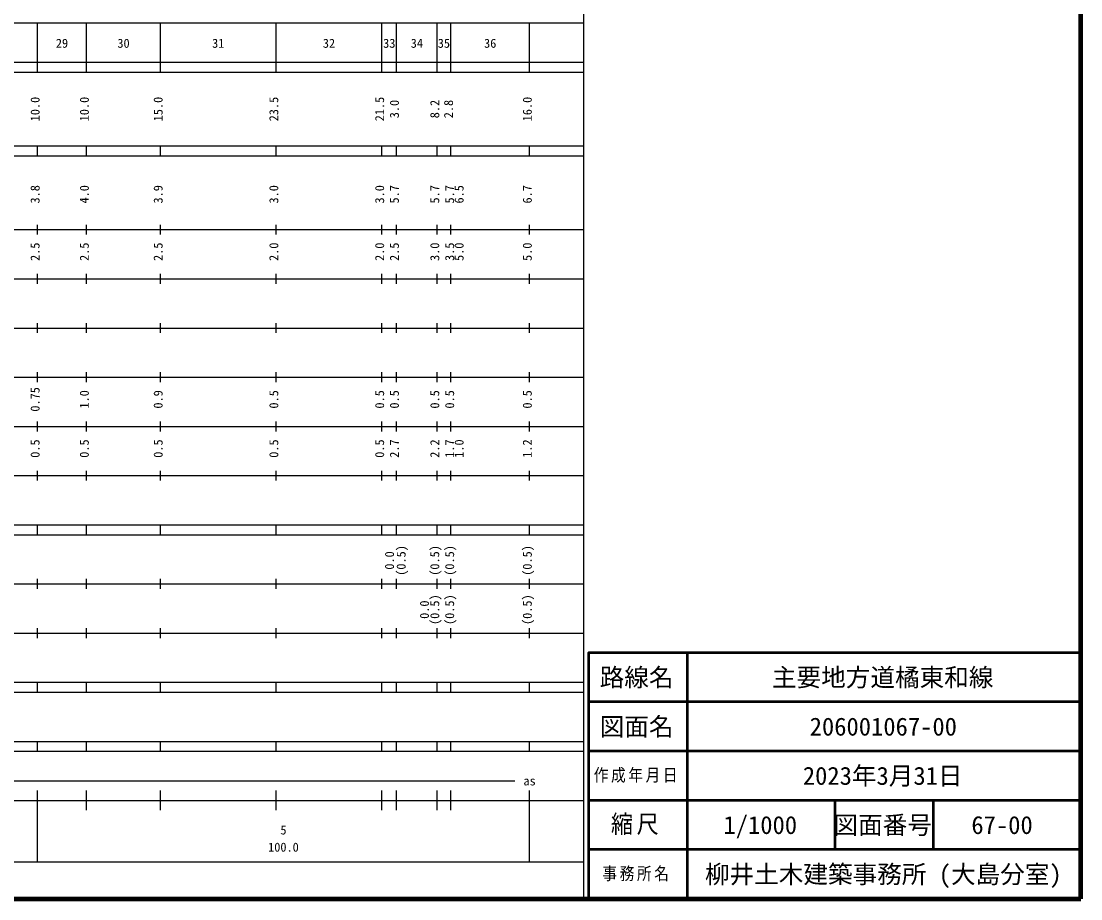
# Model space of a CAD drawing. Units: millimetres on the paper, enlarged 1000 times. Extents: x 40000 to 680000, y 20000 to 380000.
# Drawn here: x 464714 to 680000, y 20000 to 198357 of the extents above; entities that cross this region are included whole.
import ezdxf
from ezdxf.enums import TextEntityAlignment as Align

# ---------------------------------------------------------------- set-up
doc = ezdxf.new("R2010")
doc.units = ezdxf.units.MM
doc.header["$LTSCALE"] = 1000
for name, color, linetype, lineweight in [('M-TTL', 2, 'Continuous', 140), ('M-TTL-BAND', 7, 'Continuous', 25), ('M-TTL-FRAM', 2, 'Continuous', 50), ('M-TTL-LINE', 7, 'Continuous', 50)]:
    doc.layers.add(name, color=color, linetype=linetype, lineweight=lineweight)
doc.layers.add('M-TTL-TXT', color=7, linetype='Continuous')
doc.styles.add('ＭＳ ゴシック', font='')
doc.styles.get('ＭＳ ゴシック').set_extended_font_data('MS Gothic')

msp = doc.modelspace()

# ---------------------------------------------------------------- linework, layer by layer
at = {"layer": 'M-TTL'}
for p, q in [((680000, 20000), (680000, 380000)), ((40000, 20000), (680000, 20000))]:
    msp.add_line(p, q, dxfattribs=at)
at = {"layer": 'M-TTL-BAND'}
for p, q in [((579000, 20000), (579000, 370000)), ((68000, 198000), (579000, 198000)), ((468000, 188000), (468000, 198000)), ((478000, 188000), (478000, 198000)), ((493000, 188000), (493000, 198000)), ((516500, 188000), (516500, 198000)), ((538000, 188000), (538000, 198000)), ((541000, 188000), (541000, 198000)), ((549200, 188000), (549200, 198000)), ((552000, 188000), (552000, 198000)), ((568000, 188000), (568000, 198000)), ((40000, 190000), (579000, 190000)), ((40000, 188000), (579000, 188000)), ((40000, 173000), (579000, 173000)), ((468000, 171000), (468000, 173000)), ((478000, 171000), (478000, 173000)), ((493000, 171000), (493000, 173000)), ((516500, 171000), (516500, 173000)), ((538000, 171000), (538000, 173000)), ((541000, 171000), (541000, 173000)), ((549200, 171000), (549200, 173000)), ((552000, 171000), (552000, 173000)), ((568000, 171000), (568000, 173000)), ((40000, 171000), (579000, 171000)), ((40000, 156000), (579000, 156000)), ((468000, 155000), (468000, 157000)), ((478000, 155000), (478000, 157000)), ((493000, 155000), (493000, 157000)), ((516500, 155000), (516500, 157000)), ((538000, 155000), (538000, 157000)), ((541000, 155000), (541000, 157000)), ((549200, 155000), (549200, 157000)), ((552000, 155000), (552000, 157000)), ((568000, 155000), (568000, 157000)), ((468000, 145000), (468000, 147000)), ((478000, 145000), (478000, 147000)), ((493000, 145000), (493000, 147000)), ((516500, 145000), (516500, 147000)), ((538000, 145000), (538000, 147000)), ((541000, 145000), (541000, 147000)), ((549200, 145000), (549200, 147000)), ((552000, 145000), (552000, 147000)), ((568000, 145000), (568000, 147000)), ((46000, 146000), (579000, 146000)), ((52000, 136000), (579000, 136000)), ((468000, 135000), (468000, 137000)), ((478000, 135000), (478000, 137000)), ((493000, 135000), (493000, 137000)), ((516500, 135000), (516500, 137000)), ((538000, 135000), (538000, 137000)), ((541000, 135000), (541000, 137000)), ((549200, 135000), (549200, 137000)), ((552000, 135000), (552000, 137000)), ((568000, 135000), (568000, 137000)), ((46000, 126000), (579000, 126000)), ((468000, 125000), (468000, 127000)), ((478000, 125000), (478000, 127000)), ((493000, 125000), (493000, 127000)), ((516500, 125000), (516500, 127000)), ((538000, 125000), (538000, 127000)), ((541000, 125000), (541000, 127000)), ((549200, 125000), (549200, 127000)), ((552000, 125000), (552000, 127000)), ((568000, 125000), (568000, 127000)), ((468000, 115000), (468000, 117000)), ((478000, 115000), (478000, 117000)), ((493000, 115000), (493000, 117000)), ((516500, 115000), (516500, 117000)), ((538000, 115000), (538000, 117000)), ((541000, 115000), (541000, 117000)), ((549200, 115000), (549200, 117000)), ((552000, 115000), (552000, 117000)), ((568000, 115000), (568000, 117000)), ((52000, 116000), (579000, 116000)), ((46000, 106000), (579000, 106000)), ((468000, 105000), (468000, 107000)), ((478000, 105000), (478000, 107000)), ((493000, 105000), (493000, 107000)), ((516500, 105000), (516500, 107000)), ((538000, 105000), (538000, 107000)), ((541000, 105000), (541000, 107000)), ((549200, 105000), (549200, 107000)), ((552000, 105000), (552000, 107000)), ((568000, 105000), (568000, 107000)), ((40000, 96000), (579000, 96000)), ((468000, 94000), (468000, 96000)), ((478000, 94000), (478000, 96000)), ((493000, 94000), (493000, 96000)), ((516500, 94000), (516500, 96000)), ((538000, 94000), (538000, 96000)), ((541000, 94000), (541000, 96000)), ((549200, 94000), (549200, 96000)), ((552000, 94000), (552000, 96000)), ((568000, 94000), (568000, 96000)), ((40000, 94000), (579000, 94000)), ((49000, 84000), (579000, 84000)), ((468000, 83000), (468000, 85000)), ((478000, 83000), (478000, 85000)), ((493000, 83000), (493000, 85000)), ((516500, 83000), (516500, 85000)), ((538000, 83000), (538000, 85000)), ((541000, 83000), (541000, 85000)), ((549200, 83000), (549200, 85000)), ((552000, 83000), (552000, 85000)), ((568000, 83000), (568000, 85000)), ((40000, 74000), (579000, 74000)), ((468000, 73000), (468000, 75000)), ((478000, 73000), (478000, 75000)), ((493000, 73000), (493000, 75000)), ((516500, 73000), (516500, 75000)), ((538000, 73000), (538000, 75000)), ((541000, 73000), (541000, 75000)), ((549200, 73000), (549200, 75000)), ((552000, 73000), (552000, 75000)), ((568000, 73000), (568000, 75000)), ((40000, 64000), (579000, 64000)), ((468000, 62000), (468000, 64000)), ((478000, 62000), (478000, 64000)), ((493000, 62000), (493000, 64000)), ((516500, 62000), (516500, 64000)), ((538000, 62000), (538000, 64000)), ((541000, 62000), (541000, 64000)), ((549200, 62000), (549200, 64000)), ((552000, 62000), (552000, 64000)), ((568000, 62000), (568000, 64000)), ((40000, 62000), (579000, 62000)), ((40000, 52000), (579000, 52000)), ((468000, 50000), (468000, 52000)), ((478000, 50000), (478000, 52000)), ((493000, 50000), (493000, 52000)), ((516500, 50000), (516500, 52000)), ((538000, 50000), (538000, 52000)), ((541000, 50000), (541000, 52000)), ((549200, 50000), (549200, 52000)), ((552000, 50000), (552000, 52000)), ((568000, 50000), (568000, 52000)), ((40000, 50000), (579000, 50000)), ((71000, 44000), (565000, 44000)), ((468000, 27500), (468000, 42000)), ((478000, 38000), (478000, 42000)), ((493000, 38000), (493000, 42000)), ((516500, 38000), (516500, 42000)), ((538000, 38000), (538000, 42000)), ((541000, 38000), (541000, 42000)), ((549200, 38000), (549200, 42000)), ((552000, 38000), (552000, 42000)), ((568000, 27500), (568000, 42000)), ((40000, 40000), (579000, 40000)), ((68000, 27500), (579000, 27500))]:
    msp.add_line(p, q, dxfattribs=at)
at = {"layer": 'M-TTL-FRAM'}
msp.add_lwpolyline([(680000, 70000), (580000, 70000), (580000, 20000)], dxfattribs=at)
at = {"layer": 'M-TTL-LINE'}
for p, q in [((600000, 70000), (600000, 20000)), ((680000, 60000), (580000, 60000)), ((680000, 50000), (580000, 50000)), ((680000, 40000), (580000, 40000)), ((630000, 40000), (630000, 30000)), ((650000, 40000), (650000, 30000)), ((680000, 30000), (580000, 30000))]:
    msp.add_line(p, q, dxfattribs=at)

# ---------------------------------------------------------------- texts
at = {"layer": 'M-TTL-BAND', "style": 'ＭＳ ゴシック'}
for s, p in [('29', (473000, 192405)), ('30', (485500, 192405)), ('31', (504750, 192405)), ('32', (527250, 192405)), ('33', (539500, 192405)), ('34', (545100, 192405)), ('35', (550600, 192405)), ('36', (560000, 192405)), ('as', (568000, 42500)), ('5', (518000, 32523)), ('100.0', (518000, 29033))]:
    msp.add_text(s, height=1833, dxfattribs=at).set_placement(p, align=Align.BOTTOM_CENTER)
for s, p in [('10.0', (469000, 180500)), ('10.0', (479000, 180500)), ('15.0', (494000, 180500)), ('23.5', (517500, 180500)), ('21.5', (539000, 180500)), ('3.0', (542000, 180500)), ('8.2', (550200, 180500)), ('2.8', (553000, 180500)), ('16.0', (569000, 180500)), ('3.8', (469000, 163174)), ('4.0', (479000, 163174)), ('3.9', (494000, 163174)), ('3.0', (517500, 163174)), ('3.0', (539000, 163174)), ('5.7', (542000, 163174)), ('5.7', (550200, 163174)), ('5.7', (553223, 163174)), ('6.5', (555145, 163174)), ('6.7', (569000, 163174)), ('2.5', (469000, 151500)), ('2.5', (479000, 151500)), ('2.5', (494000, 151500)), ('2.0', (517500, 151500)), ('2.0', (539000, 151500)), ('2.5', (542000, 151500)), ('3.0', (550200, 151500)), ('3.5', (553223, 151500)), ('5.0', (555145, 151500)), ('5.0', (569000, 151500)), ('0.75', (469000, 121500)), ('1.0', (479000, 121500)), ('0.9', (494000, 121500)), ('0.5', (517500, 121500)), ('0.5', (539000, 121500)), ('0.5', (542000, 121500)), ('0.5', (550200, 121500)), ('0.5', (553223, 121500)), ('0.5', (569000, 121500)), ('0.5', (469000, 111500)), ('0.5', (479000, 111500)), ('0.5', (494000, 111500)), ('0.5', (517500, 111500)), ('0.5', (539000, 111500)), ('2.7', (542000, 111500)), ('2.2', (550200, 111500)), ('1.7', (553223, 111500)), ('1.0', (555145, 111500)), ('1.2', (569000, 111500)), ('0.0', (541000, 88764)), ('(0.5)', (543370, 88764)), ('(0.5)', (550200, 88764)), ('(0.5)', (553223, 88764)), ('(0.5)', (569000, 88764)), ('0.0', (548107, 78764)), ('(0.5)', (550200, 78764)), ('(0.5)', (553223, 78764)), ('(0.5)', (569000, 78764))]:
    msp.add_text(s, height=1833, rotation=90, dxfattribs=at).set_placement(p, align=Align.BOTTOM_CENTER)
at = {"layer": 'M-TTL-TXT', "style": 'ＭＳ ゴシック'}
for s, p in [('路線名', (589750, 65000)), ('主要地方道橘東和線', (639750, 65000)), ('図面名', (589750, 55000)), ('206001067-00', (639875, 55000)), ('2023年3月31日', (639750, 45000)), ('1/1000', (614875, 35000)), ('図面番号', (639750, 35000)), ('67-00', (664000, 35000)), ('柳井土木建築事務所 (大島分室)', (639875, 25000))]:
    msp.add_text(s, height=3666, dxfattribs=at).set_placement(p, align=Align.MIDDLE_CENTER)
at = {"layer": 'M-TTL-TXT', "attachment_point": 5, "style": 'ＭＳ ゴシック'}
for s, insert, char_height in [('\\T1.18;\\W0.85;作成年月日', (589825, 45000), 2566), ('\\T1.16;\\W0.9;縮尺', (589750, 35000), 3666), ('\\T1.18;\\W0.85;事務所名', (589825, 25000), 2566)]:
    msp.add_mtext(s, dxfattribs=dict(at, insert=insert, char_height=char_height))

doc.saveas('drawing.dxf')
